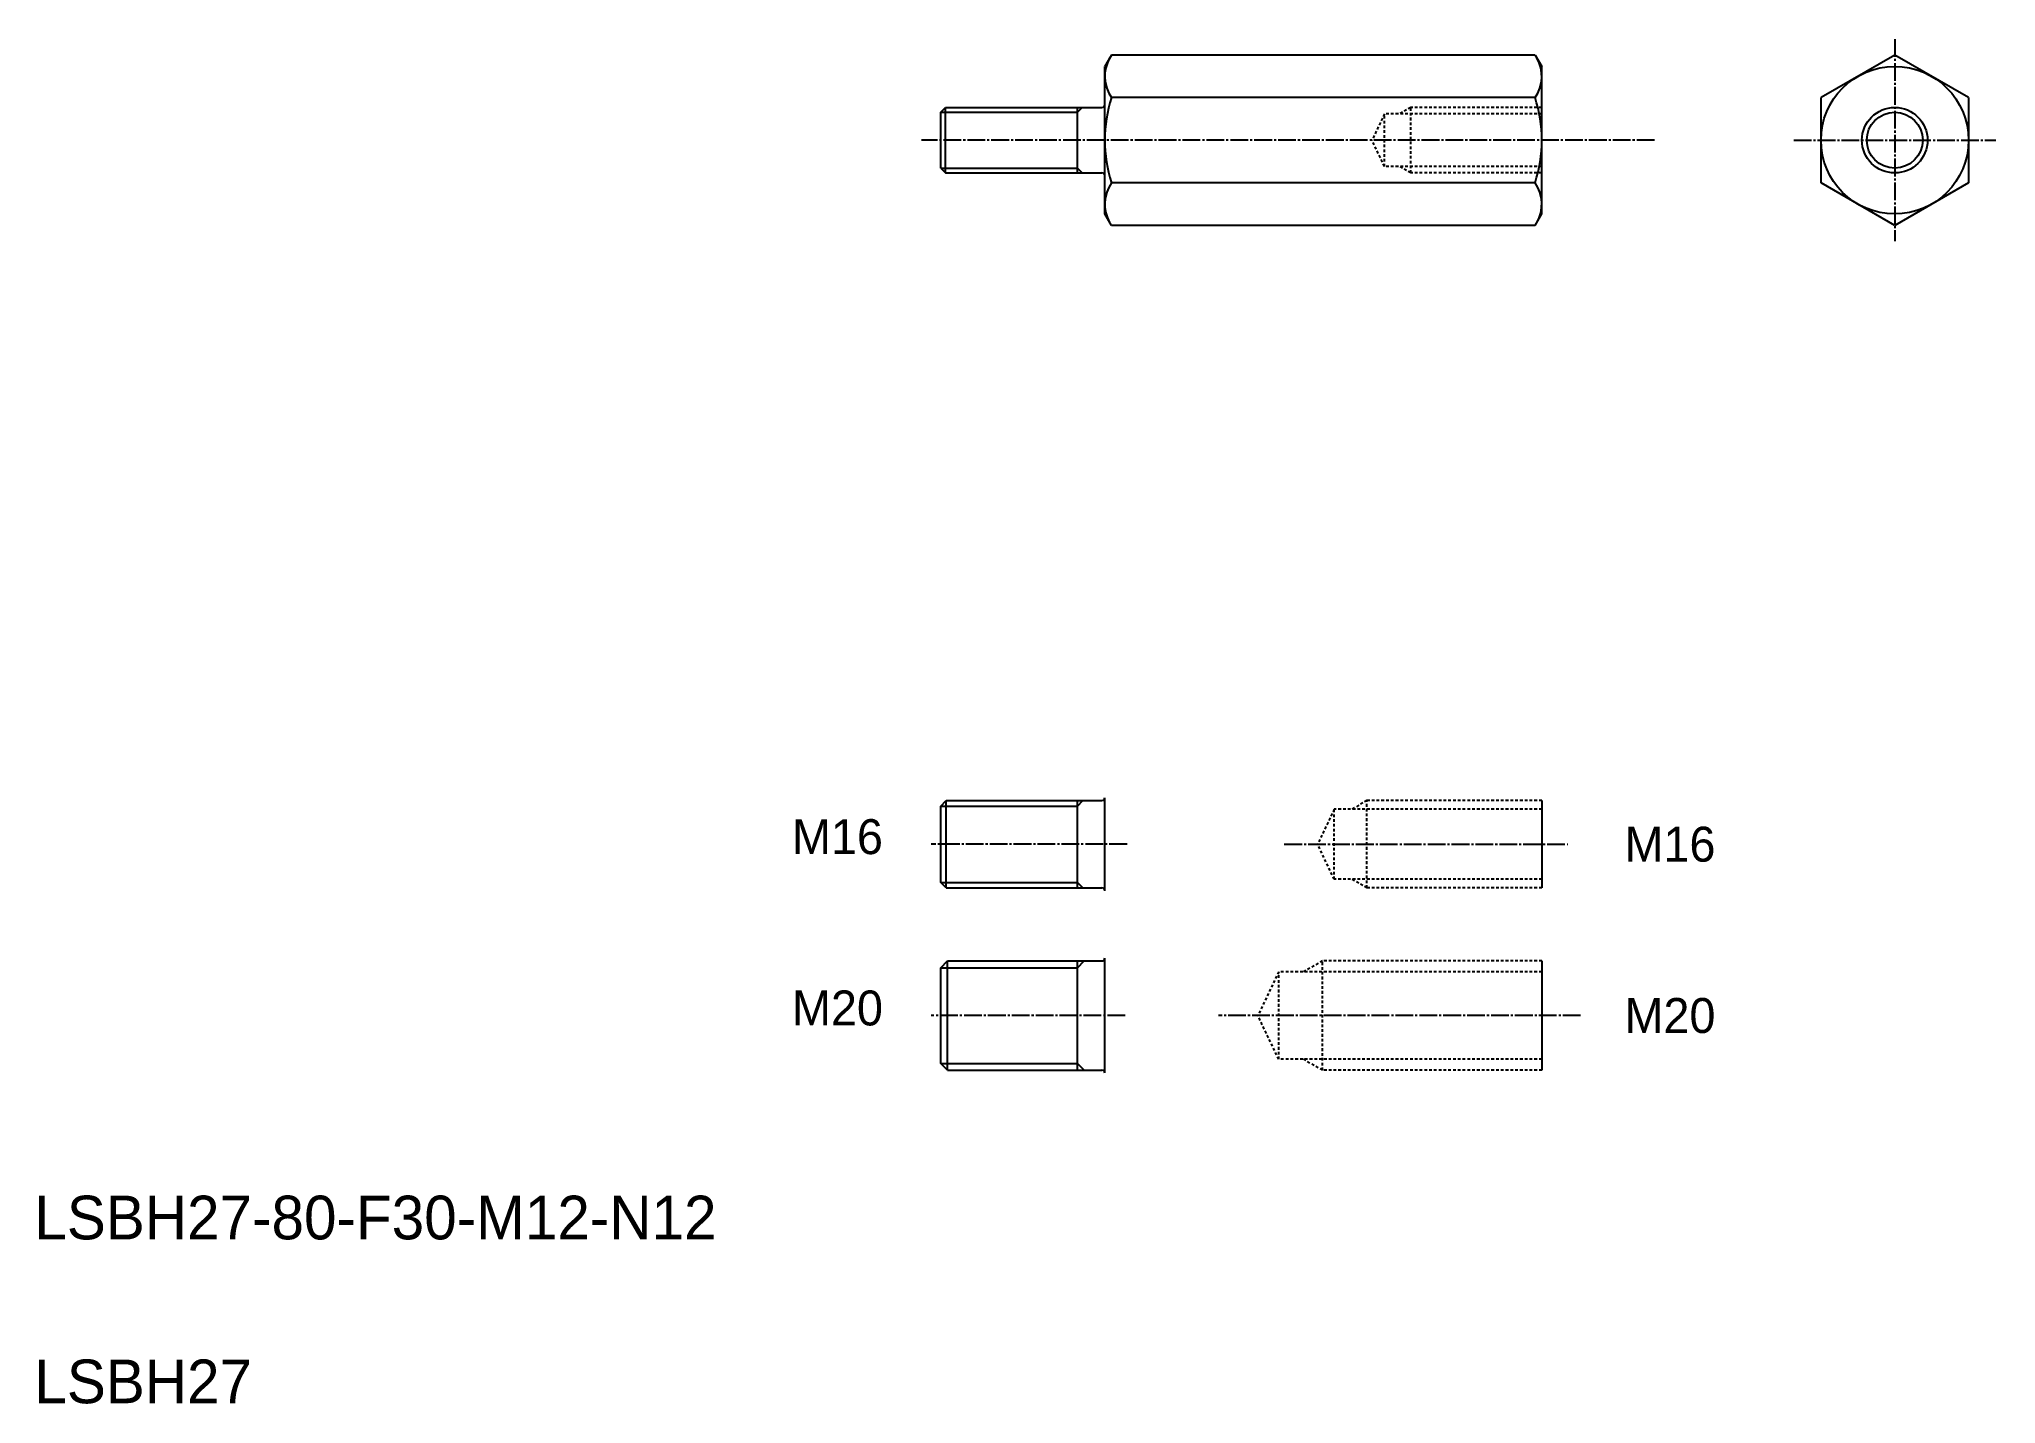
# Model space of a CAD drawing. Extents: x 21 to 379, y 20 to 270.
import ezdxf
from ezdxf.enums import TextEntityAlignment as Align

# ---------------------------------------------------------------- set-up
doc = ezdxf.new("R2010")
doc.units = 0
doc.header["$LTSCALE"] = 0.25
doc.linetypes.add('CENTER', pattern=[17.5, 13, -1.5, 1.5, -1.5])
doc.linetypes.add('DASHED', pattern=[3.5, 2, -1.5])
doc.layers.get('0').update_dxf_attribs({"linetype": 'CONTINUOUS'})
doc.layers.add('CENTER', color=1, linetype='CENTER')
doc.styles.get("Standard").update_dxf_attribs({"font": 'txt', "height": 6.4})

msp = doc.modelspace()

# ---------------------------------------------------------------- linework, layer by layer
at = {"linetype": 'CONTINUOUS'}
for p, q in [((217.12, 266.8), (215.91, 264.71)), ((294.71, 266.8), (217.12, 266.8)), ((294.71, 266.8), (295.91, 264.71)), ((360.51, 266.8), (347.01, 259.01)), ((374.01, 259.01), (360.51, 266.8)), ((215.91, 237.71), (215.91, 264.71)), ((295.91, 237.71), (295.91, 264.71)), ((294.68, 259.01), (217.15, 259.01)), ((347.01, 243.42), (347.01, 259.01)), ((374.01, 259.01), (374.01, 243.42)), ((185.91, 256.34), (186.79, 257.21)), ((185.91, 246.09), (185.91, 256.34)), ((186.79, 257.21), (215.41, 257.21)), ((186.79, 245.21), (186.79, 257.21)), ((210.91, 245.21), (210.91, 257.21)), ((185.91, 246.09), (186.79, 245.21)), ((186.79, 245.21), (215.41, 245.21)), ((294.68, 243.42), (217.15, 243.42)), ((360.51, 235.62), (347.01, 243.42)), ((374.01, 243.42), (360.51, 235.62)), ((217.12, 235.62), (215.91, 237.71)), ((294.71, 235.62), (295.91, 237.71)), ((294.71, 235.62), (217.12, 235.62)), ((185.91, 129.33), (186.91, 130.33)), ((185.91, 115.33), (185.91, 129.33)), ((186.91, 130.33), (215.41, 130.33)), ((186.91, 114.33), (186.91, 130.33)), ((210.91, 114.33), (210.91, 130.33)), ((215.91, 113.83), (215.91, 130.83)), ((186.91, 114.33), (185.91, 115.33)), ((186.91, 114.33), (215.41, 114.33)), ((185.91, 99.72), (187.16, 100.97)), ((187.16, 100.97), (215.41, 100.97)), ((187.16, 80.97), (187.16, 100.97)), ((210.91, 80.97), (210.91, 100.97)), ((215.91, 80.47), (215.91, 101.47)), ((185.91, 82.22), (185.91, 99.72)), ((187.16, 80.97), (185.91, 82.22)), ((187.16, 80.97), (215.41, 80.97))]:
    msp.add_line(p, q, dxfattribs=at)
at = {"color": 3, "linetype": 'CONTINUOUS'}
for p, q in [((185.91, 256.34), (210.91, 256.34)), ((210.91, 256.34), (211.79, 257.21)), ((185.91, 246.09), (210.91, 246.09)), ((210.91, 246.09), (211.79, 245.21)), ((185.91, 129.33), (210.91, 129.33)), ((210.91, 129.33), (211.91, 130.33)), ((185.91, 115.33), (210.91, 115.33)), ((210.91, 115.33), (211.91, 114.33)), ((210.91, 99.72), (212.16, 100.97)), ((185.91, 99.72), (210.91, 99.72)), ((185.91, 82.22), (210.91, 82.22)), ((210.91, 82.22), (212.16, 80.97))]:
    msp.add_line(p, q, dxfattribs=at)
at = {"color": 3, "linetype": 'DASHED'}
for p, q in [((267.11, 256.01), (264.83, 251.21)), ((295.91, 256.01), (267.11, 256.01)), ((267.11, 246.41), (267.11, 256.01)), ((271.91, 257.21), (269.84, 256.01)), ((295.91, 257.21), (271.91, 257.21)), ((271.91, 245.21), (271.91, 257.21)), ((267.11, 246.41), (264.83, 251.21)), ((295.91, 246.41), (267.11, 246.41)), ((271.91, 245.21), (269.84, 246.41)), ((295.91, 245.21), (271.91, 245.21)), ((263.91, 130.33), (261.14, 128.73)), ((295.91, 130.33), (263.91, 130.33)), ((263.91, 114.33), (263.91, 130.33)), ((257.91, 128.73), (254.87, 122.33)), ((295.91, 128.73), (257.91, 128.73)), ((257.91, 115.93), (257.91, 128.73)), ((257.91, 115.93), (254.87, 122.33)), ((295.91, 115.93), (257.91, 115.93)), ((263.91, 114.33), (261.14, 115.93)), ((295.91, 114.33), (263.91, 114.33)), ((255.75, 100.97), (252.29, 98.97)), ((295.91, 100.97), (255.75, 100.97)), ((255.75, 80.97), (255.75, 100.97)), ((247.75, 98.97), (243.94, 90.97)), ((295.91, 98.97), (247.75, 98.97)), ((247.75, 82.97), (247.75, 98.97)), ((247.75, 82.97), (243.94, 90.97)), ((295.91, 82.97), (247.75, 82.97)), ((255.75, 80.97), (252.29, 82.97)), ((295.91, 80.97), (255.75, 80.97))]:
    msp.add_line(p, q, dxfattribs=at)
for p, q in [((295.91, 130.33), (295.91, 114.33)), ((194.04, 114.33), (194.04, 114.33)), ((201.16, 114.33), (201.16, 114.33)), ((295.91, 100.97), (295.91, 80.97))]:
    msp.add_line(p, q)
at = {"linetype": 'CONTINUOUS'}
for radius in [13.5, 6]:
    msp.add_circle((360.51, 251.21), radius, dxfattribs=at)
at = {"color": 3, "linetype": 'CONTINUOUS'}
msp.add_circle((360.51, 251.21), 5.12, dxfattribs=at)
at = {"linetype": 'CONTINUOUS'}
for centre, radius, start, end in [((222.66, 262.9), 6.75, 150, 215.2644), ((289.16, 262.9), 6.75, 324.7356, 30), ((241.06, 251.21), 25.14, 161.9403, 198.0597), ((270.77, 251.21), 25.14, 341.9403, 18.0597), ((222.66, 239.52), 6.75, 144.7356, 210), ((289.16, 239.52), 6.75, 330, 35.2644)]:
    msp.add_arc(centre, radius, start, end, dxfattribs=at)
for centre, start, end in [((215.41, 257.71), 270, 0), ((215.41, 244.71), 0, 90), ((215.41, 130.83), 270, 0), ((215.41, 113.83), 0, 90), ((215.41, 101.47), 270, 0), ((215.41, 80.47), 0, 90)]:
    msp.add_arc(centre, 0.5, start, end)
at = {"layer": 'CENTER', "color": 1, "linetype": 'CENTER'}
for p, q in [((360.51, 269.71), (360.51, 232.71)), ((316.53, 251.21), (182.36, 251.21)), ((342.01, 251.21), (379.01, 251.21)), ((219.99, 122.33), (184.12, 122.33)), ((248.77, 122.33), (300.69, 122.33)), ((219.66, 90.97), (184.12, 90.97)), ((303, 90.97), (236.74, 90.97))]:
    msp.add_line(p, q, dxfattribs=at)

# ---------------------------------------------------------------- texts
for s, p in [('M16', (175.32, 123.72)), ('M16', (327.69, 122.34)), ('M20', (175.32, 92.36)), ('M20', (327.69, 90.98))]:
    msp.add_text(s, height=6.4).set_placement(p, align=Align.MIDDLE_RIGHT)
for s, p in [('LSBH27-80-F30-M12-N12', (20, 50)), ('LSBH27', (20, 20))]:
    msp.add_text(s, height=8).set_placement(p)

doc.saveas('drawing.dxf')
